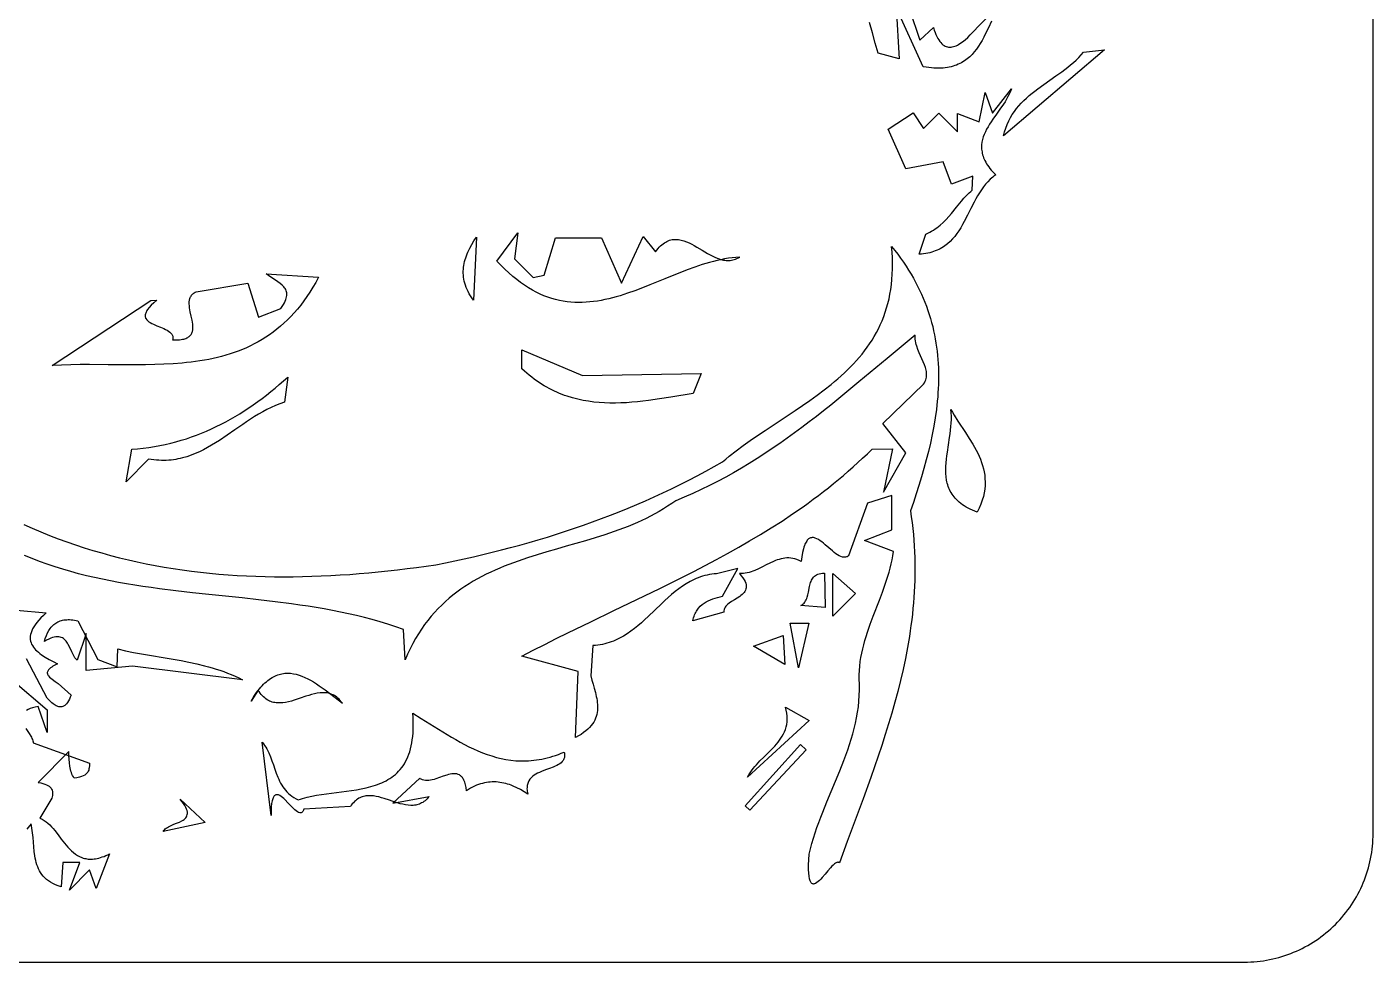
# Model space of a CAD drawing. Header units: metres. Extents: x 0 to 50, y 0 to 50.
# Drawn here: x 18.62 to 50, y 0 to 21.81 of the extents above; entities that cross this region are included whole.
import ezdxf

# ---------------------------------------------------------------- set-up
doc = ezdxf.new("R2010")
doc.units = ezdxf.units.M

msp = doc.modelspace()

# ---------------------------------------------------------------- linework, layer by layer
for points in [[(3, 0), (47, 0), (47, 0), (47.074492, 0.000924), (47.148761, 0.003687), (47.222779, 0.008277), (47.296513, 0.01468), (47.369934, 0.022884), (47.443009, 0.032877), (47.51571, 0.044646), (47.588004, 0.058177), (47.659861, 0.073458), (47.731251, 0.090477), (47.802143, 0.10922), (47.872505, 0.129676), (47.942308, 0.15183), (48.01152, 0.175671), (48.080111, 0.201186), (48.14805, 0.228361), (48.215307, 0.257185), (48.281849, 0.287645), (48.347648, 0.319727), (48.412671, 0.35342), (48.476889, 0.388709), (48.540271, 0.425584), (48.602785, 0.46403), (48.664402, 0.504035), (48.725089, 0.545587), (48.784818, 0.588672), (48.843556, 0.633279), (48.901274, 0.679394), (48.957939, 0.727004), (49.013523, 0.776097), (49.067994, 0.826659), (49.12132, 0.87868), (49.12132, 0.87868), (49.173341, 0.932006), (49.223903, 0.986477), (49.272996, 1.042061), (49.320606, 1.098726), (49.366721, 1.156444), (49.411328, 1.215182), (49.454413, 1.274911), (49.495965, 1.335598), (49.53597, 1.397215), (49.574416, 1.459729), (49.611291, 1.523111), (49.64658, 1.587329), (49.680273, 1.652352), (49.712355, 1.718151), (49.742815, 1.784693), (49.771639, 1.85195), (49.798814, 1.919889), (49.824329, 1.98848), (49.84817, 2.057692), (49.870324, 2.127495), (49.89078, 2.197857), (49.909523, 2.268749), (49.926542, 2.340139), (49.941823, 2.411996), (49.955354, 2.48429), (49.967123, 2.556991), (49.977116, 2.630066), (49.98532, 2.703487), (49.991723, 2.777221), (49.996313, 2.851239), (49.999076, 2.925508), (50, 3), (50, 47)], [(38.948331, 22.942695), (39.434206, 21.499063), (39.751041, 21.798892), (39.751041, 21.798892), (39.769568, 21.738604), (39.788969, 21.683096), (39.80921, 21.632244), (39.830257, 21.585925), (39.852076, 21.544015), (39.874632, 21.506391), (39.897892, 21.472928), (39.921821, 21.443503), (39.946385, 21.417992), (39.971551, 21.396271), (39.997284, 21.378217), (40.02355, 21.363706), (40.050314, 21.352614), (40.077544, 21.344818), (40.105204, 21.340193), (40.133261, 21.338617), (40.16168, 21.339965), (40.190428, 21.344113), (40.21947, 21.350938), (40.248772, 21.360317), (40.2783, 21.372124), (40.30802, 21.386238), (40.337897, 21.402533), (40.367899, 21.420887), (40.428137, 21.463274), (40.48846, 21.512409), (40.548596, 21.567302), (40.608272, 21.626964), (41.437463, 22.487217)], [(41.105165, 21.941109), (41.033347, 21.791025), (40.960196, 21.641764), (40.922209, 21.568419), (40.882793, 21.49645), (40.841586, 21.42625), (40.798221, 21.358207), (40.752333, 21.292713), (40.70356, 21.230158), (40.651534, 21.170932), (40.595892, 21.115425), (40.566601, 21.089189), (40.536269, 21.064029), (40.504851, 21.039994), (40.472301, 21.017133), (40.438573, 20.995495), (40.403621, 20.975128), (40.367401, 20.956082), (40.329866, 20.938405), (40.290972, 20.922145), (40.250671, 20.907353), (40.20892, 20.894076), (40.165671, 20.882363), (40.12088, 20.872264), (40.074501, 20.863826), (40.026489, 20.8571), (39.976797, 20.852132), (39.92538, 20.848974), (39.872193, 20.847672), (39.81719, 20.848276), (39.760325, 20.850835), (39.701554, 20.855398), (39.640829, 20.862013), (39.578106, 20.870729), (39.513339, 20.881595), (38.882506, 22.260073), (38.950479, 21.064257), (38.461738, 21.195751), (38.461738, 21.195751), (38.395522, 21.435657), (38.327361, 21.674098), (38.257104, 21.910991)], [(43.735588, 21.277306), (41.38612, 19.271462), (41.38612, 19.271462), (41.408842, 19.364465), (41.436336, 19.45315), (41.468354, 19.537741), (41.504647, 19.618463), (41.544969, 19.695541), (41.589071, 19.769201), (41.636706, 19.839667), (41.687625, 19.907165), (41.74158, 19.97192), (41.798325, 20.034156), (41.85761, 20.0941), (41.919187, 20.151975), (41.98281, 20.208007), (42.04823, 20.262422), (42.115199, 20.315444), (42.183469, 20.367298), (42.322921, 20.468403), (42.464603, 20.567539), (42.606531, 20.666505), (42.746724, 20.767103), (42.815549, 20.818577), (42.883196, 20.871134), (42.949418, 20.924999), (43.013965, 20.980397), (43.076592, 21.037554), (43.137049, 21.096695), (43.195088, 21.158044), (43.250462, 21.221826), (43.735588, 21.277306)], [(41.567902, 20.369231), (41.567902, 20.369231), (41.545204, 20.306971), (41.518523, 20.245549), (41.488333, 20.184877), (41.455103, 20.124868), (41.419304, 20.065434), (41.381408, 20.006488), (41.301209, 19.88971), (41.218272, 19.773833), (41.136366, 19.658158), (41.096977, 19.600178), (41.059259, 19.541986), (41.023682, 19.483495), (40.990719, 19.424617), (40.960839, 19.365265), (40.934514, 19.305351), (40.912216, 19.244788), (40.894413, 19.183488), (40.881579, 19.121364), (40.874184, 19.058329), (40.872673, 19.026442), (40.872699, 18.994295), (40.87432, 18.961876), (40.877594, 18.929175), (40.882582, 18.89618), (40.889342, 18.86288), (40.897933, 18.829266), (40.908413, 18.795325), (40.920841, 18.761046), (40.935277, 18.72642), (40.95178, 18.691435), (40.970407, 18.65608), (40.991218, 18.620343), (41.014273, 18.584215), (41.039629, 18.547684), (41.067345, 18.51074), (41.097482, 18.473371), (41.130096, 18.435566), (41.165248, 18.397314), (41.202996, 18.358606), (41.202996, 18.358606), (41.169713, 18.335059), (41.137569, 18.310372), (41.076508, 18.257762), (41.019439, 18.201151), (40.965987, 18.140915), (40.915778, 18.07743), (40.868437, 18.011073), (40.82359, 17.942218), (40.780861, 17.871241), (40.739876, 17.79852), (40.700261, 17.724428), (40.623641, 17.57364), (40.548005, 17.421884), (40.470354, 17.272166), (40.429836, 17.199011), (40.387691, 17.127494), (40.343545, 17.05799), (40.297021, 16.990874), (40.247746, 16.926524), (40.195346, 16.865314), (40.139445, 16.807621), (40.079669, 16.75382), (40.04821, 16.728497), (40.015643, 16.704287), (39.981919, 16.681239), (39.946993, 16.659399), (39.910816, 16.638814), (39.873343, 16.619531), (39.834527, 16.601597), (39.79432, 16.585058), (39.752677, 16.569963), (39.709549, 16.556357), (39.664891, 16.544289), (39.618655, 16.533804), (39.570795, 16.524951), (39.521264, 16.517775), (39.470015, 16.512323), (39.417001, 16.508644), (39.569662, 16.977073), (39.569662, 16.977073), (39.617732, 16.998508), (39.663965, 17.021537), (39.708452, 17.046067), (39.751287, 17.072009), (39.792561, 17.099271), (39.832367, 17.127761), (39.870797, 17.157389), (39.907943, 17.188063), (39.978754, 17.252185), (40.045538, 17.319399), (40.109033, 17.388974), (40.169977, 17.460181), (40.287169, 17.604574), (40.40302, 17.746742), (40.462288, 17.815167), (40.523437, 17.880848), (40.587204, 17.943054), (40.620299, 17.972626), (40.654327, 18.001056), (40.670234, 18.332532), (40.171978, 18.142796), (39.974758, 18.664783), (39.108289, 18.498211), (38.692459, 19.427272), (39.27701, 19.806996), (39.517316, 19.44512), (39.872807, 19.802007), (40.308102, 19.365002), (40.308102, 19.78945), (40.817065, 19.595637), (40.956135, 20.281028), (41.128989, 19.798993), (41.567902, 20.369231)], [(35.23335, 16.440895), (35.23335, 16.440895), (35.145561, 16.434623), (35.057866, 16.425476), (34.970257, 16.413602), (34.882731, 16.399146), (34.795282, 16.382255), (34.707904, 16.363075), (34.620592, 16.341754), (34.53334, 16.318438), (34.446143, 16.293272), (34.358995, 16.266405), (34.184826, 16.208151), (34.01079, 16.144846), (33.836842, 16.077665), (33.662938, 16.007779), (33.489036, 15.93636), (33.141061, 15.793617), (32.9669, 15.724637), (32.792566, 15.658816), (32.618015, 15.597324), (32.530644, 15.568569), (32.443202, 15.541335), (32.355685, 15.515771), (32.268086, 15.492022), (32.180399, 15.470235), (32.092621, 15.450557), (32.004744, 15.433133), (31.916764, 15.418112), (31.828675, 15.405638), (31.740472, 15.39586), (31.652148, 15.388922), (31.5637, 15.384973), (31.475121, 15.384158), (31.386406, 15.386624), (31.297549, 15.392518), (31.208545, 15.401986), (31.119388, 15.415175), (31.030073, 15.432231), (30.940595, 15.453301), (30.850948, 15.478531), (30.761127, 15.508068), (30.671126, 15.542059), (30.580939, 15.58065), (30.490562, 15.623988), (30.399988, 15.672219), (30.309213, 15.72549), (30.218231, 15.783947), (30.127036, 15.847737), (30.035623, 15.917006), (29.943986, 15.991902), (29.852121, 16.07257), (29.760021, 16.159157), (29.667681, 16.251811), (29.575096, 16.350676), (30.058961, 17.006095), (29.983663, 16.401345), (30.417975, 15.965327), (30.677522, 16.018405), (30.942074, 16.88864), (32.008093, 16.88864), (32.479077, 15.836351), (32.984144, 16.921535), (33.270832, 16.564477), (33.270832, 16.564477), (33.300332, 16.603916), (33.329884, 16.640089), (33.359487, 16.67309), (33.389142, 16.703014), (33.418846, 16.729955), (33.4486, 16.754008), (33.478403, 16.775267), (33.508254, 16.793826), (33.538151, 16.809781), (33.568096, 16.823226), (33.598086, 16.834254), (33.62812, 16.842962), (33.658199, 16.849442), (33.688322, 16.85379), (33.718487, 16.856101), (33.748694, 16.856468), (33.778942, 16.854986), (33.809231, 16.85175), (33.83956, 16.846854), (33.869927, 16.840392), (33.930776, 16.823152), (33.991772, 16.800784), (34.052908, 16.774045), (34.11418, 16.74369), (34.175581, 16.710476), (34.237104, 16.675158), (34.360497, 16.601237), (34.48431, 16.527973), (34.54636, 16.493478), (34.608497, 16.461416), (34.670715, 16.432542), (34.733008, 16.407612), (34.795371, 16.387383), (34.857797, 16.372611), (34.889032, 16.367507), (34.92028, 16.364051), (34.951542, 16.362336), (34.982815, 16.362459), (35.0141, 16.364512), (35.045396, 16.368591), (35.076701, 16.37479), (35.108016, 16.383204), (35.139339, 16.393927), (35.170669, 16.407053), (35.202007, 16.422678), (35.23335, 16.440895)], [(18.54118, 10.205678), (18.740346, 10.117501), (18.940296, 10.033018), (19.141019, 9.952185), (19.342507, 9.874957), (19.544752, 9.801292), (19.747743, 9.731144), (19.951473, 9.66447), (20.155932, 9.601225), (20.361111, 9.541364), (20.567003, 9.484845), (20.773596, 9.431623), (20.980884, 9.381653), (21.188857, 9.334891), (21.397505, 9.291293), (21.606821, 9.250816), (21.816795, 9.213414), (22.027418, 9.179044), (22.238682, 9.147662), (22.450577, 9.119223), (22.663095, 9.093683), (22.876226, 9.070998), (23.089963, 9.051123), (23.304295, 9.034016), (23.519214, 9.01963), (23.734712, 9.007923), (23.950779, 8.998851), (24.167406, 8.992368), (24.384585, 8.98843), (24.602306, 8.986995), (24.820561, 8.988016), (25.039341, 8.991451), (25.258637, 8.997255), (25.47844, 9.005384), (25.69874, 9.015794), (25.91953, 9.02844), (26.140801, 9.043278), (26.362543, 9.060264), (26.584747, 9.079355), (26.807405, 9.100505), (27.030508, 9.123671), (27.254047, 9.148809), (27.478012, 9.175873), (27.702396, 9.204821), (27.927189, 9.235608), (28.152382, 9.26819), (28.152382, 9.26819), (28.372077, 9.312142), (28.591217, 9.357765), (28.809789, 9.405094), (29.027777, 9.454161), (29.245168, 9.504999), (29.461947, 9.55764), (29.678098, 9.612118), (29.893609, 9.668466), (30.108464, 9.726717), (30.322649, 9.786903), (30.536149, 9.849058), (30.74895, 9.913214), (30.961038, 9.979405), (31.172397, 10.047664), (31.383014, 10.118023), (31.592874, 10.190515), (31.801963, 10.265174), (32.010266, 10.342032), (32.217768, 10.421123), (32.424455, 10.502479), (32.630313, 10.586133), (32.835327, 10.672118), (33.039483, 10.760468), (33.242766, 10.851215), (33.445162, 10.944391), (33.646656, 11.040031), (33.847233, 11.138167), (34.04688, 11.238832), (34.245582, 11.342059), (34.443324, 11.447881), (34.640092, 11.556331), (34.835871, 11.667441), (34.835871, 11.667441), (34.912274, 11.73273), (34.990065, 11.797027), (35.149447, 11.922919), (35.3133, 12.045664), (35.480903, 12.165809), (35.651535, 12.283898), (35.824477, 12.400479), (36.174413, 12.631299), (36.524949, 12.862636), (36.698643, 12.979865), (36.870327, 13.098861), (37.039282, 13.220172), (37.204788, 13.344342), (37.366125, 13.471918), (37.445004, 13.537155), (37.522572, 13.603447), (37.598737, 13.670864), (37.67341, 13.739474), (37.746501, 13.809345), (37.817919, 13.880545), (37.887576, 13.953143), (37.95538, 14.027207), (38.021242, 14.102805), (38.085072, 14.180006), (38.146779, 14.258877), (38.206275, 14.339487), (38.263468, 14.421904), (38.318269, 14.506197), (38.370588, 14.592434), (38.420335, 14.680682), (38.467419, 14.771011), (38.511752, 14.863488), (38.553242, 14.958182), (38.591801, 15.055161), (38.627337, 15.154493), (38.659762, 15.256247), (38.688984, 15.360491), (38.714914, 15.467293), (38.737462, 15.576721), (38.756538, 15.688844), (38.772053, 15.803729), (38.783915, 15.921446), (38.792035, 16.042062), (38.796323, 16.165646), (38.796689, 16.292266), (38.793044, 16.42199), (38.785296, 16.554886), (38.773356, 16.691023)], [(38.773356, 16.691023), (38.773356, 16.691023), (38.846993, 16.599287), (38.917691, 16.507346), (38.98549, 16.415204), (39.05043, 16.322863), (39.112551, 16.230326), (39.171892, 16.137596), (39.228493, 16.044675), (39.282393, 15.951567), (39.333633, 15.858274), (39.382251, 15.764798), (39.428288, 15.671143), (39.471783, 15.577312), (39.512775, 15.483306), (39.551306, 15.389129), (39.587413, 15.294784), (39.621137, 15.200274), (39.652518, 15.105601), (39.681595, 15.010767), (39.708408, 14.915776), (39.732996, 14.820631), (39.755399, 14.725334), (39.775657, 14.629888), (39.793809, 14.534295), (39.809896, 14.43856), (39.823956, 14.342683), (39.83603, 14.246669), (39.846157, 14.150519), (39.854376, 14.054237), (39.860728, 13.957825), (39.865252, 13.861286), (39.867988, 13.764624), (39.868976, 13.66784), (39.868254, 13.570937), (39.865863, 13.473918), (39.861842, 13.376787), (39.856232, 13.279545), (39.849071, 13.182195), (39.840399, 13.084741), (39.818683, 12.889529), (39.791401, 12.693932), (39.758869, 12.49797), (39.721405, 12.301667), (39.679326, 12.105044), (39.63295, 11.908124), (39.582594, 11.710928), (39.528575, 11.513479), (39.471211, 11.3158), (39.410819, 11.117911), (39.347715, 10.919835), (39.282218, 10.721594), (39.214645, 10.523211), (39.214645, 10.523211), (39.234837, 10.385732), (39.252722, 10.248721), (39.26834, 10.11217), (39.281732, 9.976069), (39.292939, 9.84041), (39.302002, 9.705186), (39.308962, 9.570387), (39.31386, 9.436004), (39.316736, 9.302031), (39.317632, 9.168457), (39.316588, 9.035274), (39.313646, 8.902475), (39.308846, 8.77005), (39.302228, 8.637992), (39.293835, 8.506291), (39.283707, 8.374939), (39.271884, 8.243928), (39.258408, 8.113248), (39.243319, 7.982893), (39.226659, 7.852853), (39.208468, 7.723119), (39.188787, 7.593684), (39.14512, 7.335674), (39.095984, 7.078756), (39.041706, 6.822861), (38.982614, 6.567922), (38.919034, 6.31387), (38.851294, 6.060639), (38.779721, 5.808159), (38.704642, 5.556365), (38.626384, 5.305186), (38.545274, 5.054557), (38.461639, 4.804408), (38.375807, 4.554672), (38.288104, 4.305282), (38.108394, 3.807266), (37.925128, 3.309817), (37.740921, 2.812393), (37.558391, 2.314451), (37.558391, 2.314451), (37.549222, 2.320939), (37.539436, 2.325111), (37.529061, 2.327074), (37.518123, 2.326935), (37.50665, 2.3248), (37.494668, 2.320777), (37.469287, 2.307494), (37.442196, 2.287942), (37.41361, 2.262975), (37.383747, 2.233451), (37.35282, 2.200225), (37.288643, 2.12609), (37.222806, 2.047416), (37.157036, 1.971051), (37.124715, 1.935874), (37.093059, 1.903842), (37.062283, 1.87581), (37.032604, 1.852634), (37.004236, 1.83517), (36.977396, 1.824275), (36.964616, 1.821557), (36.952299, 1.820803), (36.940472, 1.822118), (36.929162, 1.825611), (36.918396, 1.831387), (36.908201, 1.839554), (36.898603, 1.850219), (36.88963, 1.863488), (36.881309, 1.87947), (36.873667, 1.89827), (36.866731, 1.919996), (36.860527, 1.944755), (36.850425, 2.003798), (36.843579, 2.076256), (36.840202, 2.162985), (36.840512, 2.26484), (36.844725, 2.382677), (36.853055, 2.517352), (36.853055, 2.517352), (36.882949, 2.642662), (36.916188, 2.767118), (36.952482, 2.890797), (36.99154, 3.013776), (37.033069, 3.136134), (37.076778, 3.257947), (37.122376, 3.379293), (37.16957, 3.50025), (37.267585, 3.741302), (37.368488, 3.981724), (37.46995, 4.222135), (37.569636, 4.463153), (37.665214, 4.705398), (37.710734, 4.827174), (37.754353, 4.949489), (37.795779, 5.07242), (37.83472, 5.196045), (37.870885, 5.32044), (37.903983, 5.445685), (37.933721, 5.571855), (37.959809, 5.699028), (37.981954, 5.827282), (37.999866, 5.956693), (38.013252, 6.08734), (38.021821, 6.2193), (38.025282, 6.35265), (38.023343, 6.487467), (38.023343, 6.487467), (38.019419, 6.593791), (38.019886, 6.698806), (38.02449, 6.802581), (38.032979, 6.905181), (38.045097, 7.006675), (38.06059, 7.10713), (38.079206, 7.206613), (38.100689, 7.305193), (38.124787, 7.402935), (38.151245, 7.499908), (38.179809, 7.596179), (38.210225, 7.691815), (38.24224, 7.786884), (38.2756, 7.881452), (38.345337, 8.06936), (38.489773, 8.442139), (38.560409, 8.628089), (38.627283, 8.814466), (38.658675, 8.907982), (38.688363, 9.001806), (38.716096, 9.096007), (38.741618, 9.190651), (38.764677, 9.285806), (38.785017, 9.381539), (38.802385, 9.477917), (38.816528, 9.575008), (38.141584, 9.833172), (38.779388, 10.079444), (38.779388, 10.87861), (38.216312, 10.701136), (37.768717, 9.475474), (37.768717, 9.475474), (37.752777, 9.463849), (37.736446, 9.45466), (37.719739, 9.447801), (37.702675, 9.443172), (37.68527, 9.440667), (37.66754, 9.440185), (37.649504, 9.441622), (37.631178, 9.444874), (37.593723, 9.456412), (37.555312, 9.473974), (37.51608, 9.496734), (37.476164, 9.523866), (37.435699, 9.554545), (37.39482, 9.587946), (37.312367, 9.659606), (37.229892, 9.732242), (37.188985, 9.766861), (37.14848, 9.799246), (37.108513, 9.828573), (37.06922, 9.854015), (37.030735, 9.874746), (36.993196, 9.889941), (36.974824, 9.895205), (36.956738, 9.898775), (36.938957, 9.900547), (36.921497, 9.90042), (36.904375, 9.898289), (36.887608, 9.894052), (36.871213, 9.887605), (36.855208, 9.878845), (36.839608, 9.867669), (36.824432, 9.853973), (36.809695, 9.837654), (36.795416, 9.81861), (36.78161, 9.796737), (36.768296, 9.771931), (36.755489, 9.74409), (36.743207, 9.71311), (36.731467, 9.678888), (36.720286, 9.641321), (36.699669, 9.555739), (36.681491, 9.455538), (36.665888, 9.339891), (36.665888, 9.339891), (36.616814, 9.365947), (36.56836, 9.386908), (36.520491, 9.40306), (36.473169, 9.414688), (36.426361, 9.422076), (36.380029, 9.425509), (36.334139, 9.425273), (36.288655, 9.421651), (36.243541, 9.414931), (36.198761, 9.405395), (36.15428, 9.393329), (36.110062, 9.379018), (36.066071, 9.362747), (36.022272, 9.344801), (35.935107, 9.305023), (35.84828, 9.261964), (35.761507, 9.217902), (35.674502, 9.175118), (35.58698, 9.13589), (35.542936, 9.118322), (35.498656, 9.102498), (35.454103, 9.088703), (35.409243, 9.077222), (35.36404, 9.068339), (35.318457, 9.06234), (35.27246, 9.05951), (35.226013, 9.060133), (35.226013, 9.060133), (35.27042, 9.009325), (35.307, 8.96166), (35.336176, 8.91697), (35.358369, 8.875087), (35.374002, 8.835844), (35.383498, 8.799073), (35.387279, 8.764605), (35.385767, 8.732273), (35.379386, 8.701909), (35.368557, 8.673345), (35.353703, 8.646413), (35.335247, 8.620945), (35.31361, 8.596774), (35.289216, 8.573731), (35.262487, 8.551648), (35.233846, 8.530358), (35.172514, 8.489485), (35.108602, 8.449766), (35.045488, 8.409861), (34.986554, 8.368424), (34.959709, 8.346712), (34.935177, 8.324113), (34.91338, 8.30046), (34.894739, 8.275585), (34.879678, 8.24932), (34.868619, 8.221497), (34.861984, 8.191948), (34.860197, 8.160505), (34.14132, 7.960426), (34.14132, 7.960426), (34.149794, 7.997061), (34.159483, 8.03203), (34.17035, 8.06538), (34.18236, 8.097154), (34.195476, 8.1274), (34.209662, 8.156163), (34.224882, 8.183487), (34.2411, 8.209419), (34.25828, 8.234004), (34.276385, 8.257286), (34.315226, 8.300129), (34.357334, 8.338309), (34.402419, 8.372192), (34.450193, 8.40214), (34.500365, 8.428518), (34.552646, 8.451688), (34.606746, 8.472015), (34.662377, 8.489862), (34.719247, 8.505592), (34.777068, 8.51957), (34.835551, 8.532158), (35.191684, 9.177916), (34.695908, 9.058931), (34.695908, 9.058931), (34.63868, 9.053684), (34.58261, 9.046397), (34.52766, 9.037138), (34.473794, 9.025973), (34.420973, 9.012968), (34.369161, 8.99819), (34.31832, 8.981705), (34.268413, 8.96358), (34.219403, 8.943881), (34.171251, 8.922676), (34.123922, 8.900029), (34.077378, 8.876008), (33.986493, 8.82411), (33.8983, 8.767514), (33.8125, 8.706751), (33.728793, 8.642354), (33.646883, 8.574854), (33.56647, 8.504784), (33.487256, 8.432675), (33.408943, 8.35906), (33.253825, 8.20944), (33.098729, 8.060179), (33.020443, 7.987014), (32.941268, 7.915534), (32.860904, 7.846273), (32.779053, 7.779762), (32.695417, 7.716533), (32.609698, 7.657118), (32.521597, 7.602049), (32.430816, 7.551859), (32.384327, 7.52876), (32.337057, 7.507079), (32.288966, 7.486884), (32.24002, 7.468242), (32.190179, 7.451218), (32.139407, 7.435879), (32.087667, 7.422291), (32.034921, 7.410522), (31.981132, 7.400637), (31.926263, 7.392704), (31.870275, 7.386788), (31.813133, 7.382957), (31.762079, 6.673794), (31.762079, 6.673794), (31.787578, 6.577776), (31.814986, 6.481561), (31.84253, 6.385365), (31.868437, 6.289408), (31.890935, 6.193905), (31.900351, 6.146393), (31.90825, 6.099076), (31.914409, 6.051982), (31.918608, 6.005137), (31.920625, 5.95857), (31.920238, 5.912307), (31.917226, 5.866375), (31.911366, 5.820803), (31.902438, 5.775616), (31.890219, 5.730842), (31.874488, 5.686508), (31.855024, 5.642642), (31.831604, 5.59927), (31.804007, 5.556421), (31.772012, 5.514121), (31.735397, 5.472397), (31.693939, 5.431276), (31.647419, 5.390786), (31.595613, 5.350954), (31.538301, 5.311808), (31.47526, 5.273373), (31.406269, 5.235678), (31.468452, 6.780636), (30.15614, 7.135165), (30.15614, 7.135165), (30.421498, 7.273783), (30.687886, 7.410077), (30.955133, 7.54436), (31.22307, 7.676942), (31.760339, 7.938249), (32.298338, 8.196489), (32.835714, 8.454152), (33.371113, 8.71373), (33.637648, 8.845015), (33.903181, 8.977713), (34.167543, 9.112135), (34.430565, 9.248592), (34.692077, 9.387395), (34.951909, 9.528857), (35.209894, 9.673287), (35.465862, 9.820999), (35.719642, 9.972302), (35.971067, 10.127508), (36.219967, 10.286929), (36.466173, 10.450876), (36.709515, 10.619661), (36.83006, 10.705964), (36.949825, 10.793594), (37.068789, 10.882588), (37.186932, 10.972986), (37.304233, 11.064827), (37.420669, 11.15815), (37.53622, 11.252994), (37.650865, 11.349397), (37.764582, 11.447399), (37.877351, 11.547037), (37.98915, 11.648353), (38.099958, 11.751383), (38.209755, 11.856168), (38.318518, 11.962746), (38.793071, 11.971193), (38.587154, 10.956355), (39.109525, 11.87934), (38.567637, 12.558125), (39.517579, 13.480578), (39.517579, 13.480578), (39.538656, 13.513524), (39.555875, 13.5462), (39.569448, 13.578649), (39.579585, 13.610915), (39.586496, 13.643043), (39.590392, 13.675077), (39.591484, 13.70706), (39.589982, 13.739037), (39.586096, 13.771051), (39.580038, 13.803148), (39.572017, 13.83537), (39.562244, 13.867762), (39.538285, 13.933231), (39.509845, 13.999909), (39.446259, 14.1383), (39.414482, 14.210717), (39.384961, 14.285752), (39.35938, 14.363758), (39.348594, 14.403985), (39.339424, 14.445086), (39.332081, 14.487107), (39.326777, 14.53009), (39.32372, 14.57408), (39.323123, 14.619122), (39.323123, 14.619122), (38.995234, 14.348477), (38.668398, 14.075884), (38.014585, 13.529893), (37.685957, 13.259017), (37.355082, 12.991235), (37.188543, 12.858898), (37.021133, 12.727808), (36.852748, 12.598121), (36.683285, 12.469997), (36.512642, 12.343591), (36.340714, 12.219062), (36.167399, 12.096568), (35.992593, 11.976265), (35.816194, 11.858312), (35.638098, 11.742866), (35.458202, 11.630085), (35.276403, 11.520127), (35.092598, 11.413148), (34.906683, 11.309307), (34.718556, 11.208761), (34.528113, 11.111668), (34.335251, 11.018186), (34.139867, 10.928471), (33.941857, 10.842682), (33.741119, 10.760976), (33.741119, 10.760976), (33.647805, 10.693881), (33.55283, 10.6297), (33.456267, 10.568305), (33.358188, 10.509569), (33.258665, 10.453366), (33.157771, 10.399568), (33.055578, 10.348049), (32.952159, 10.298681), (32.847585, 10.251338), (32.741929, 10.205891), (32.635264, 10.162216), (32.527661, 10.120183), (32.419194, 10.079667), (32.309933, 10.04054), (32.089325, 9.965947), (31.866413, 9.895386), (31.641778, 9.827842), (31.189652, 9.697741), (30.963318, 9.633151), (30.737574, 9.567513), (30.513, 9.499812), (30.290175, 9.429031), (30.069676, 9.354154), (29.96048, 9.314861), (29.852083, 9.274164), (29.744556, 9.231935), (29.637973, 9.188046), (29.532406, 9.142372), (29.427927, 9.094784), (29.324609, 9.045156), (29.222523, 8.993361), (29.121742, 8.939272), (29.022338, 8.882762), (28.924384, 8.823703), (28.827952, 8.761969), (28.733115, 8.697433), (28.639944, 8.629968), (28.548513, 8.559446), (28.458892, 8.485741), (28.371156, 8.408726), (28.285375, 8.328273), (28.201623, 8.244256), (28.119972, 8.156548), (28.040493, 8.065021), (27.96326, 7.969549), (27.888345, 7.870005), (27.815819, 7.766261), (27.745756, 7.65819), (27.678228, 7.545666), (27.613307, 7.428562), (27.551065, 7.30675), (27.491575, 7.180104), (27.434909, 7.048496), (27.3949, 7.757788), (27.3949, 7.757788), (27.215121, 7.820695), (27.034116, 7.879771), (26.851941, 7.935194), (26.668655, 7.987145), (26.484317, 8.035803), (26.298984, 8.081347), (26.112713, 8.123956), (25.925564, 8.163811), (25.737594, 8.201089), (25.548861, 8.235972), (25.359423, 8.268637), (25.169338, 8.299265), (24.978664, 8.328035), (24.787459, 8.355127), (24.403687, 8.40499), (24.018487, 8.450292), (23.632323, 8.492466), (22.858954, 8.573175), (22.472679, 8.614579), (22.087293, 8.658596), (21.703263, 8.706663), (21.5119, 8.732662), (21.32105, 8.760212), (21.130771, 8.789492), (20.94112, 8.820681), (20.752155, 8.853958), (20.563935, 8.889504), (20.376518, 8.927496), (20.189961, 8.968115), (20.004322, 9.01154), (19.81966, 9.057951), (19.636032, 9.107526), (19.453496, 9.160446), (19.27211, 9.216889), (19.091933, 9.277036), (18.913023, 9.341064), (18.735436, 9.409155), (18.559232, 9.481486)], [(29.093974, 16.903377), (29.02624, 15.438119), (29.02624, 15.438119), (28.990484, 15.488698), (28.957924, 15.538883), (28.928486, 15.588684), (28.902095, 15.638108), (28.878673, 15.687165), (28.858148, 15.735862), (28.840442, 15.784208), (28.825481, 15.832212), (28.81319, 15.879881), (28.803492, 15.927224), (28.796314, 15.97425), (28.791578, 16.020967), (28.789211, 16.067384), (28.789137, 16.113508), (28.79128, 16.159349), (28.795565, 16.204914), (28.801917, 16.250212), (28.81026, 16.295252), (28.820519, 16.340042), (28.832619, 16.38459), (28.846484, 16.428905), (28.86204, 16.472995), (28.87921, 16.516868), (28.89792, 16.560534), (28.939656, 16.647274), (28.986645, 16.733283), (29.038286, 16.818629), (29.093974, 16.903377)], [(25.414908, 15.971829), (25.414908, 15.971829), (25.349592, 15.8524), (25.282587, 15.737682), (25.213925, 15.627581), (25.14364, 15.522001), (25.071766, 15.420851), (24.998334, 15.324035), (24.923379, 15.23146), (24.846932, 15.143032), (24.769028, 15.058657), (24.6897, 14.978242), (24.60898, 14.901692), (24.526902, 14.828914), (24.443498, 14.759814), (24.358802, 14.694298), (24.272847, 14.632272), (24.185665, 14.573643), (24.097291, 14.518316), (24.007757, 14.466198), (23.917096, 14.417195), (23.825341, 14.371213), (23.732525, 14.328159), (23.638682, 14.287938), (23.543845, 14.250456), (23.448046, 14.21562), (23.351318, 14.183336), (23.253696, 14.153511), (23.155211, 14.126049), (23.055897, 14.100858), (22.955787, 14.077844), (22.854914, 14.056912), (22.753312, 14.03797), (22.651012, 14.020922), (22.548049, 14.005676), (22.444456, 13.992137), (22.340265, 13.980212), (22.235509, 13.969807), (22.024437, 13.95318), (21.811504, 13.941506), (21.596976, 13.934035), (21.381116, 13.930016), (21.164189, 13.928698), (20.94646, 13.929331), (20.509656, 13.933446), (20.072819, 13.936355), (19.855051, 13.935481), (19.638068, 13.932053), (19.422136, 13.925322), (19.207519, 13.914535), (21.508324, 15.431956), (21.6444, 15.439069), (21.6444, 15.439069), (21.573903, 15.377756), (21.515144, 15.321153), (21.467476, 15.268997), (21.430255, 15.221027), (21.415361, 15.198529), (21.402837, 15.17698), (21.392603, 15.156346), (21.384577, 15.136594), (21.37868, 15.117692), (21.37483, 15.099606), (21.372947, 15.082305), (21.372951, 15.065755), (21.37476, 15.049924), (21.378295, 15.034778), (21.383474, 15.020286), (21.390218, 15.006413), (21.408075, 14.980398), (21.431221, 14.95647), (21.459011, 14.934368), (21.490802, 14.913828), (21.525947, 14.89459), (21.563802, 14.876389), (21.645063, 14.842056), (21.729428, 14.808729), (21.811738, 14.774312), (21.850511, 14.756039), (21.886836, 14.736706), (21.920068, 14.716052), (21.949563, 14.693814), (21.974675, 14.66973), (21.99476, 14.643538), (22.002716, 14.629569), (22.009174, 14.614975), (22.014052, 14.599723), (22.017271, 14.58378), (22.018749, 14.567113), (22.018407, 14.549689), (22.016163, 14.531476), (22.011937, 14.512441), (22.011937, 14.512441), (22.098808, 14.511312), (22.175011, 14.515556), (22.209304, 14.519599), (22.241162, 14.52487), (22.270662, 14.531334), (22.29788, 14.538951), (22.322893, 14.547683), (22.34578, 14.557493), (22.366616, 14.568343), (22.385479, 14.580194), (22.402446, 14.593009), (22.417594, 14.606749), (22.431, 14.621377), (22.442742, 14.636855), (22.452896, 14.653145), (22.461539, 14.670208), (22.46875, 14.688007), (22.474604, 14.706504), (22.482552, 14.745439), (22.486, 14.786709), (22.485565, 14.830011), (22.481864, 14.87504), (22.475513, 14.921493), (22.467131, 14.969066), (22.446735, 15.066357), (22.425612, 15.164482), (22.41632, 15.213097), (22.408696, 15.26101), (22.403357, 15.307915), (22.400921, 15.35351), (22.402004, 15.39749), (22.407223, 15.439551), (22.417194, 15.479391), (22.424155, 15.498382), (22.432535, 15.516704), (22.442412, 15.534318), (22.453863, 15.551187), (22.466964, 15.567272), (22.481793, 15.582536), (22.498427, 15.596941), (22.516944, 15.610448), (22.537419, 15.62302), (22.559931, 15.634619), (23.769066, 15.830981), (24.015795, 15.042016), (24.536335, 15.247196), (24.536335, 15.247196), (24.56826, 15.292267), (24.595674, 15.335048), (24.618753, 15.375641), (24.637673, 15.414146), (24.652608, 15.450665), (24.663735, 15.485297), (24.671229, 15.518144), (24.675266, 15.549308), (24.67602, 15.578888), (24.673667, 15.606985), (24.668383, 15.633702), (24.660344, 15.659137), (24.649723, 15.683393), (24.636698, 15.70657), (24.621444, 15.72877), (24.604135, 15.750092), (24.584948, 15.770638), (24.564058, 15.790509), (24.517869, 15.828629), (24.466974, 15.865259), (24.412776, 15.901205), (24.300083, 15.974278), (24.244396, 16.013019), (24.19102, 16.054305), (25.414908, 15.971829)], [(34.335882, 13.728506), (34.14916, 13.261566), (34.14916, 13.261566), (33.627388, 13.174518), (33.367014, 13.133427), (33.107375, 13.096947), (32.977924, 13.081138), (32.848769, 13.067322), (32.719945, 13.055782), (32.591491, 13.046795), (32.463442, 13.040644), (32.335837, 13.037609), (32.208712, 13.037969), (32.082105, 13.042006), (31.956051, 13.049999), (31.830589, 13.062229), (31.705755, 13.078976), (31.581587, 13.100521), (31.458121, 13.127144), (31.335394, 13.159125), (31.213444, 13.196745), (31.152771, 13.217757), (31.092307, 13.240283), (31.032055, 13.26436), (30.972021, 13.290022), (30.912208, 13.317303), (30.852622, 13.34624), (30.793267, 13.376866), (30.734148, 13.409218), (30.675269, 13.44333), (30.616635, 13.479236), (30.558251, 13.516974), (30.500121, 13.556576), (30.44225, 13.598078), (30.384643, 13.641516), (30.327303, 13.686925), (30.270237, 13.734339), (30.213448, 13.783793), (30.156941, 13.835323), (30.151941, 14.275675), (31.566427, 13.680427), (34.335882, 13.728506)], [(24.696247, 13.641849), (24.622048, 13.058248), (24.622048, 13.058248), (24.516219, 13.021429), (24.412728, 12.980158), (24.311384, 12.934852), (24.212, 12.885924), (24.114383, 12.833789), (24.018347, 12.778864), (23.923699, 12.721563), (23.830252, 12.662302), (23.737815, 12.601494), (23.646198, 12.539556), (23.464668, 12.413948), (23.284146, 12.288798), (23.103113, 12.167427), (23.011931, 12.109197), (22.920053, 12.053156), (22.827288, 11.999721), (22.733448, 11.949306), (22.638343, 11.902326), (22.541783, 11.859197), (22.443578, 11.820333), (22.343539, 11.786149), (22.241476, 11.757061), (22.189626, 11.744558), (22.137199, 11.733484), (22.084172, 11.723892), (22.03052, 11.715833), (21.976219, 11.709359), (21.921247, 11.704522), (21.865579, 11.701375), (21.809192, 11.699968), (21.752062, 11.700354), (21.694166, 11.702584), (21.635478, 11.706712), (21.575977, 11.712787), (21.515638, 11.720863), (21.454437, 11.730991), (20.928215, 11.200119), (21.064132, 11.962622), (21.064132, 11.962622), (21.197743, 11.97327), (21.329798, 11.987099), (21.460324, 12.004062), (21.589346, 12.02411), (21.716889, 12.047195), (21.842981, 12.073268), (21.967646, 12.102281), (22.090911, 12.134186), (22.212801, 12.168934), (22.333342, 12.206478), (22.45256, 12.246769), (22.570481, 12.289758), (22.68713, 12.335397), (22.802534, 12.383639), (22.916718, 12.434434), (23.029708, 12.487734), (23.14153, 12.543491), (23.252209, 12.601658), (23.361773, 12.662184), (23.470245, 12.725023), (23.577653, 12.790126), (23.684022, 12.857444), (23.789377, 12.926929), (23.893745, 12.998533), (23.997152, 13.072208), (24.099623, 13.147905), (24.201184, 13.225576), (24.301862, 13.305172), (24.401681, 13.386646), (24.500667, 13.469949), (24.598847, 13.555033), (24.696247, 13.641849)], [(40.152826, 12.890821), (40.152826, 12.890821), (40.192704, 12.822164), (40.234116, 12.753981), (40.3204, 12.618683), (40.498811, 12.349892), (40.586369, 12.214988), (40.669782, 12.078804), (40.709221, 12.010011), (40.746766, 11.940633), (40.782133, 11.870582), (40.815036, 11.799771), (40.84519, 11.72811), (40.872308, 11.655511), (40.896105, 11.581886), (40.916296, 11.507148), (40.932595, 11.431207), (40.944716, 11.353976), (40.952374, 11.275366), (40.955284, 11.195289), (40.953159, 11.113657), (40.945714, 11.030382), (40.932663, 10.945375), (40.913722, 10.858549), (40.888604, 10.769814), (40.857024, 10.679084), (40.818695, 10.586268), (40.773334, 10.491281), (40.773334, 10.491281), (40.715691, 10.513963), (40.660961, 10.537544), (40.609075, 10.562004), (40.559967, 10.587322), (40.513569, 10.613478), (40.469814, 10.64045), (40.428635, 10.668217), (40.389964, 10.696759), (40.353735, 10.726056), (40.31988, 10.756086), (40.288331, 10.786828), (40.259022, 10.818262), (40.231885, 10.850367), (40.206854, 10.883123), (40.18386, 10.916508), (40.162836, 10.950501), (40.143716, 10.985083), (40.126431, 11.020231), (40.110916, 11.055926), (40.097102, 11.092147), (40.084922, 11.128872), (40.074309, 11.166082), (40.065196, 11.203754), (40.057515, 11.24187), (40.046182, 11.319344), (40.039771, 11.39834), (40.037746, 11.478689), (40.039567, 11.560227), (40.044697, 11.642787), (40.052597, 11.726203), (40.06273, 11.810309), (40.074558, 11.894938), (40.101145, 12.065102), (40.128055, 12.235365), (40.140285, 12.320119), (40.150981, 12.404398), (40.159607, 12.488038), (40.165622, 12.570872), (40.16849, 12.652733), (40.167672, 12.733456), (40.16263, 12.812874), (40.152826, 12.890821)], [(37.209736, 9.07028), (37.224762, 8.269928), (36.66219, 8.31417), (36.66219, 8.31417), (36.689517, 8.331916), (36.713717, 8.351842), (36.735039, 8.37377), (36.753728, 8.397519), (36.770031, 8.422909), (36.784195, 8.449759), (36.796466, 8.47789), (36.807091, 8.507121), (36.824392, 8.568163), (36.838069, 8.631445), (36.862448, 8.758958), (36.877097, 8.820308), (36.885899, 8.84975), (36.896016, 8.87813), (36.907694, 8.905269), (36.92118, 8.930985), (36.936721, 8.955098), (36.954562, 8.977429), (36.974951, 8.997797), (36.998135, 9.016022), (37.02436, 9.031924), (37.053872, 9.045323), (37.08692, 9.056038), (37.123748, 9.063889), (37.164605, 9.068696), (37.209736, 9.07028)], [(37.406135, 9.061567), (37.929644, 8.596066), (37.406135, 8.070502), (37.406135, 9.061567)], [(18.371343, 8.210942), (19.063347, 8.145832), (19.063347, 8.145832), (18.999733, 8.08612), (18.942704, 8.028631), (18.892063, 7.973287), (18.847616, 7.920012), (18.809168, 7.868726), (18.776524, 7.819354), (18.749489, 7.771818), (18.727868, 7.72604), (18.711465, 7.681943), (18.700087, 7.63945), (18.693537, 7.598484), (18.691621, 7.558967), (18.694144, 7.520821), (18.700911, 7.483969), (18.711726, 7.448335), (18.726395, 7.41384), (18.744723, 7.380408), (18.766515, 7.34796), (18.791575, 7.31642), (18.81971, 7.28571), (18.850722, 7.255753), (18.884419, 7.226472), (18.920604, 7.197788), (18.959083, 7.169626), (19.042141, 7.114554), (19.132034, 7.060636), (19.227201, 7.007255), (19.326082, 6.953791), (19.326082, 6.953791), (19.251818, 6.91697), (19.220655, 6.899219), (19.193269, 6.881883), (19.169509, 6.864945), (19.149222, 6.848388), (19.132258, 6.832194), (19.118465, 6.816347), (19.107691, 6.800828), (19.099784, 6.785621), (19.094593, 6.770708), (19.091967, 6.75607), (19.091752, 6.741693), (19.093799, 6.727556), (19.097955, 6.713644), (19.104069, 6.699939), (19.111989, 6.686423), (19.121564, 6.67308), (19.145069, 6.646839), (19.173373, 6.621079), (19.205263, 6.595658), (19.274945, 6.545281), (19.344413, 6.494595), (19.645731, 6.224389), (19.645731, 6.224389), (19.626909, 6.17796), (19.606849, 6.133952), (19.585361, 6.09305), (19.562254, 6.05594), (19.537339, 6.023307), (19.510425, 5.995837), (19.49616, 5.984252), (19.481324, 5.974215), (19.465893, 5.965811), (19.449844, 5.959127), (19.433153, 5.954247), (19.415796, 5.951257), (19.397749, 5.950244), (19.37899, 5.951292), (19.359493, 5.954488), (19.339236, 5.959917), (19.318194, 5.967664), (19.296344, 5.977816), (19.273662, 5.990459), (19.250124, 6.005677), (19.225707, 6.023557), (19.200387, 6.044184), (19.174139, 6.067644), (19.146941, 6.094022), (19.089598, 6.155878), (18.607275, 7.074702)], [(23.639234, 6.584077), (21.076041, 6.898885), (19.994332, 6.798507), (19.994332, 7.662977), (19.786277, 7.040493), (19.786277, 7.040493), (19.768297, 7.057843), (19.751408, 7.077634), (19.735464, 7.099597), (19.720317, 7.123464), (19.691826, 7.175835), (19.66476, 7.232599), (19.610193, 7.350709), (19.580339, 7.407759), (19.564255, 7.434843), (19.547203, 7.460607), (19.529037, 7.484784), (19.509609, 7.507104), (19.488772, 7.5273), (19.466379, 7.545103), (19.442284, 7.560244), (19.416338, 7.572454), (19.388395, 7.581466), (19.358308, 7.587009), (19.32593, 7.588817), (19.291114, 7.58662), (19.253712, 7.580149), (19.213578, 7.569137), (19.170564, 7.553314), (19.124524, 7.532413), (19.07531, 7.506163), (19.022775, 7.474298), (19.022775, 7.474298), (19.04421, 7.546157), (19.068694, 7.613194), (19.096359, 7.67525), (19.12734, 7.732168), (19.161769, 7.783788), (19.180319, 7.807562), (19.19978, 7.829952), (19.220171, 7.850939), (19.241506, 7.870503), (19.263804, 7.888623), (19.287081, 7.905281), (19.311353, 7.920457), (19.336637, 7.934129), (19.36295, 7.94628), (19.390308, 7.956889), (19.418729, 7.965936), (19.448228, 7.973401), (19.478822, 7.979265), (19.510528, 7.983508), (19.543363, 7.98611), (19.577344, 7.987051), (19.612486, 7.986312), (19.648808, 7.983873), (19.686324, 7.979713), (19.725053, 7.973814), (19.806212, 7.956716), (20.269274, 7.058067), (20.719824, 6.886498), (20.735797, 7.302252), (20.735797, 7.302252), (20.918007, 7.260093), (21.101318, 7.222362), (21.285473, 7.188033), (21.470214, 7.156077), (21.840429, 7.095183), (22.025387, 7.06419), (22.209902, 7.031465), (22.393718, 6.995981), (22.576577, 6.95671), (22.758223, 6.912626), (22.848509, 6.888459), (22.938396, 6.862703), (23.027851, 6.83523), (23.116842, 6.805913), (23.205336, 6.774622), (23.293301, 6.74123), (23.380706, 6.705607), (23.467517, 6.667627), (23.553704, 6.627159), (23.639234, 6.584077)], [(36.412485, 7.905758), (36.841823, 7.905758), (36.602112, 6.863866), (36.412485, 7.905758)], [(36.243154, 7.613913), (36.287045, 6.94415), (35.556676, 7.371566), (36.243154, 7.613913)], [(25.971105, 6.039143), (25.971105, 6.039143), (25.945989, 6.072615), (25.920319, 6.103203), (25.894113, 6.131002), (25.86739, 6.156109), (25.840167, 6.178619), (25.812463, 6.198626), (25.784297, 6.216228), (25.755685, 6.231518), (25.726647, 6.244593), (25.6972, 6.255548), (25.667364, 6.264479), (25.637155, 6.271481), (25.606592, 6.276649), (25.575694, 6.280079), (25.544478, 6.281867), (25.512963, 6.282107), (25.449109, 6.278329), (25.384275, 6.269508), (25.318608, 6.256408), (25.252254, 6.239793), (25.185358, 6.220427), (25.118065, 6.199074), (24.982872, 6.153461), (24.847839, 6.109063), (24.780746, 6.08923), (24.71413, 6.071993), (24.648136, 6.058114), (24.58291, 6.048359), (24.518597, 6.04349), (24.486829, 6.043127), (24.455343, 6.044272), (24.424159, 6.047021), (24.393294, 6.051469), (24.362766, 6.057712), (24.332594, 6.065844), (24.302795, 6.075962), (24.273389, 6.088161), (24.244393, 6.102537), (24.215826, 6.119184), (24.187705, 6.138199), (24.160049, 6.159677), (24.132875, 6.183713), (24.106203, 6.210403), (24.080051, 6.239842), (24.054436, 6.272126), (24.029377, 6.307351), (24.004891, 6.345611), (23.8417, 6.086612), (23.8417, 6.086612), (23.906213, 6.191502), (23.938552, 6.24001), (23.970944, 6.285951), (24.003388, 6.329372), (24.035883, 6.370317), (24.068429, 6.40883), (24.101023, 6.444957), (24.133665, 6.478742), (24.166353, 6.510229), (24.199088, 6.539464), (24.231867, 6.566492), (24.264689, 6.591356), (24.297554, 6.614102), (24.33046, 6.634775), (24.363407, 6.653418), (24.396393, 6.670078), (24.429417, 6.684798), (24.462477, 6.697623), (24.495574, 6.708599), (24.528706, 6.71777), (24.561872, 6.72518), (24.59507, 6.730874), (24.6283, 6.734897), (24.661561, 6.737294), (24.694851, 6.73811), (24.72817, 6.737389), (24.761516, 6.735175), (24.828286, 6.726452), (24.895152, 6.712296), (24.962106, 6.693068), (25.02914, 6.669123), (25.096244, 6.640821), (25.16341, 6.608518), (25.230629, 6.572574), (25.297894, 6.533345), (25.365194, 6.491189), (25.432522, 6.446465), (25.499869, 6.39953), (25.567227, 6.350742), (25.701938, 6.249039), (25.971105, 6.039143)], [(18.289067, 6.565295), (19.087468, 5.885921), (19.087468, 5.356561), (18.877925, 5.960142), (18.877925, 5.960142), (18.80788, 5.945439), (18.746063, 5.929046), (18.69208, 5.911056), (18.645536, 5.891563), (18.606037, 5.87066)], [(27.610568, 5.805582), (27.610568, 5.805582), (27.811051, 5.683434), (28.010908, 5.558165), (28.210852, 5.432312), (28.411594, 5.308412), (28.512488, 5.247987), (28.613848, 5.189002), (28.715765, 5.131773), (28.818327, 5.076619), (28.921623, 5.023856), (29.025742, 4.973801), (29.130774, 4.926772), (29.236807, 4.883085), (29.343931, 4.843058), (29.452235, 4.807008), (29.561807, 4.775252), (29.672737, 4.748108), (29.785114, 4.725891), (29.899027, 4.708921), (30.014565, 4.697513), (30.072971, 4.693994), (30.131817, 4.691985), (30.191113, 4.691525), (30.250872, 4.692654), (30.311104, 4.695412), (30.371819, 4.699838), (30.433031, 4.705971), (30.494748, 4.713852), (30.556984, 4.723521), (30.619748, 4.735016), (30.683051, 4.748377), (30.746906, 4.763644), (30.811323, 4.780858), (30.876314, 4.800056), (30.941889, 4.82128), (31.008059, 4.844568), (31.074836, 4.86996), (31.142231, 4.897497), (31.142231, 4.897497), (31.147439, 4.873934), (31.150829, 4.851444), (31.152462, 4.829985), (31.152396, 4.809521), (31.150692, 4.79001), (31.147408, 4.771415), (31.142604, 4.753696), (31.13634, 4.736814), (31.128675, 4.720729), (31.119669, 4.705403), (31.097871, 4.676871), (31.071423, 4.650904), (31.0408, 4.62719), (31.006479, 4.605414), (30.968936, 4.585265), (30.928646, 4.566429), (30.886087, 4.548593), (30.796065, 4.514669), (30.702678, 4.48099), (30.609736, 4.445052), (30.564623, 4.425453), (30.521049, 4.40435), (30.479491, 4.38143), (30.440426, 4.35638), (30.404329, 4.328887), (30.371676, 4.298639), (30.342945, 4.265321), (30.31861, 4.228621), (30.30824, 4.208905), (30.299148, 4.188227), (30.291394, 4.166546), (30.285036, 4.143824), (30.280135, 4.120022), (30.27675, 4.095101), (30.27494, 4.069021), (30.274765, 4.041743), (30.276285, 4.013229), (30.279558, 3.983439), (30.284646, 3.952333), (30.291606, 3.919874), (30.291606, 3.919874), (30.208129, 3.973795), (30.123725, 4.022974), (30.038427, 4.067024), (29.952269, 4.105558), (29.908877, 4.122636), (29.865283, 4.13819), (29.82149, 4.152172), (29.777503, 4.164534), (29.733326, 4.175226), (29.688962, 4.184202), (29.644417, 4.191413), (29.599694, 4.196809), (29.554798, 4.200344), (29.509732, 4.201968), (29.464501, 4.201634), (29.419109, 4.199292), (29.37356, 4.194896), (29.327858, 4.188395), (29.282008, 4.179743), (29.236013, 4.168891), (29.189878, 4.15579), (29.143607, 4.140392), (29.097204, 4.122649), (29.050673, 4.102512), (29.004019, 4.079934), (28.957245, 4.054865), (28.910356, 4.027258), (28.863356, 3.997065), (28.863356, 3.997065), (28.85322, 4.072032), (28.839814, 4.137676), (28.823312, 4.194505), (28.803885, 4.243026), (28.793128, 4.264329), (28.781706, 4.283745), (28.769638, 4.301339), (28.756947, 4.317172), (28.743654, 4.331308), (28.72978, 4.343811), (28.715348, 4.354744), (28.700379, 4.364171), (28.668915, 4.37876), (28.635561, 4.388083), (28.600489, 4.392648), (28.563871, 4.392964), (28.525881, 4.389536), (28.48669, 4.382872), (28.446471, 4.373479), (28.405395, 4.361864), (28.321367, 4.334), (28.235983, 4.303335), (28.150624, 4.273929), (28.108385, 4.260965), (28.066668, 4.249838), (28.025648, 4.241054), (27.985495, 4.23512), (27.946383, 4.232545), (27.908483, 4.233834), (27.871969, 4.239496), (27.837012, 4.250037), (27.803786, 4.265964), (27.787875, 4.276107), (27.772461, 4.287786), (27.147974, 3.709741), (27.994646, 3.865549), (27.994646, 3.865549), (27.970988, 3.836133), (27.946822, 3.809275), (27.922165, 3.784889), (27.897034, 3.762893), (27.871444, 3.743201), (27.845414, 3.725729), (27.81896, 3.710392), (27.792099, 3.697108), (27.764847, 3.68579), (27.737222, 3.676356), (27.709239, 3.668719), (27.680917, 3.662798), (27.652272, 3.658506), (27.62332, 3.655759), (27.564564, 3.654566), (27.504784, 3.658544), (27.444115, 3.667018), (27.382691, 3.679314), (27.320645, 3.694757), (27.258114, 3.712673), (27.19523, 3.732387), (27.068945, 3.774512), (26.942865, 3.815736), (26.880238, 3.834324), (26.818066, 3.850663), (26.756482, 3.864079), (26.695622, 3.873898), (26.63562, 3.879444), (26.57661, 3.880043), (26.54752, 3.878277), (26.518727, 3.875021), (26.49025, 3.870191), (26.462105, 3.863704), (26.434309, 3.855473), (26.406879, 3.845416), (26.379831, 3.833447), (26.353182, 3.819483), (26.326949, 3.803439), (26.30115, 3.785232), (26.2758, 3.764775), (26.250916, 3.741986), (26.226516, 3.71678), (26.202616, 3.689073), (26.179233, 3.658779), (26.156383, 3.625816), (25.07467, 3.563626), (25.07467, 3.563626), (25.067724, 3.544316), (25.06008, 3.527764), (25.051765, 3.513866), (25.042805, 3.502512), (25.033227, 3.493595), (25.023055, 3.48701), (25.012315, 3.482647), (25.001035, 3.4804), (24.989239, 3.480162), (24.976955, 3.481825), (24.951021, 3.490426), (24.923443, 3.505346), (24.894428, 3.525726), (24.864183, 3.550708), (24.832917, 3.579434), (24.768152, 3.644687), (24.701795, 3.714619), (24.63551, 3.782366), (24.602913, 3.813275), (24.570958, 3.841064), (24.539853, 3.864874), (24.509805, 3.883847), (24.481021, 3.897126), (24.467169, 3.901361), (24.453711, 3.903851), (24.440673, 3.904489), (24.428081, 3.903166), (24.415962, 3.899777), (24.40434, 3.894212), (24.393243, 3.886366), (24.382695, 3.876131), (24.372724, 3.8634), (24.363355, 3.848065), (24.354614, 3.83002), (24.346527, 3.809156), (24.33912, 3.785367), (24.332419, 3.758546), (24.321239, 3.695376), (24.313194, 3.618789), (24.308494, 3.527926), (24.307344, 3.42193), (24.098989, 5.13127), (24.098989, 5.13127), (24.12979, 5.093556), (24.158302, 5.054173), (24.184725, 5.013259), (24.209259, 4.970953), (24.232105, 4.927394), (24.253464, 4.88272), (24.29252, 4.790584), (24.32803, 4.695655), (24.361598, 4.599041), (24.394826, 4.501854), (24.429318, 4.405202), (24.466678, 4.310195), (24.486933, 4.263655), (24.508507, 4.217943), (24.531599, 4.173196), (24.55641, 4.129555), (24.58314, 4.087157), (24.61199, 4.046142), (24.643159, 4.006648), (24.676849, 3.968813), (24.71326, 3.932777), (24.752592, 3.898677), (24.795045, 3.866654), (24.84082, 3.836845), (24.890118, 3.80939), (24.943139, 3.784426), (24.943139, 3.784426), (24.993253, 3.801769), (25.044371, 3.817848), (25.14937, 3.846553), (25.257645, 3.871203), (25.368703, 3.892463), (25.482053, 3.910995), (25.597201, 3.927465), (25.830928, 3.956869), (26.065946, 3.985984), (26.18271, 4.002092), (26.29832, 4.020119), (26.412285, 4.040728), (26.524113, 4.064583), (26.633311, 4.092347), (26.739388, 4.124685), (26.791102, 4.142776), (26.841851, 4.16226), (26.891574, 4.183218), (26.940209, 4.205735), (26.987694, 4.229893), (27.033969, 4.255774), (27.078971, 4.283463), (27.122639, 4.313041), (27.164912, 4.344593), (27.205727, 4.3782), (27.245025, 4.413946), (27.282742, 4.451914), (27.318817, 4.492186), (27.35319, 4.534846), (27.385799, 4.579977), (27.416581, 4.627661), (27.445475, 4.677981), (27.472421, 4.731022), (27.497356, 4.786864), (27.520219, 4.845592), (27.540949, 4.907288), (27.559483, 4.972036), (27.575761, 5.039918), (27.589721, 5.111016), (27.601302, 5.185416), (27.610441, 5.263198), (27.617077, 5.344446), (27.62115, 5.429243), (27.622596, 5.517673), (27.621356, 5.609817), (27.617367, 5.705759), (27.610568, 5.805582)], [(36.301506, 5.94924), (36.851001, 5.637731), (35.418732, 4.311127), (35.418732, 4.311127), (35.446337, 4.363594), (35.476905, 4.414352), (35.510136, 4.463564), (35.545737, 4.511393), (35.58341, 4.558001), (35.622859, 4.603551), (35.705901, 4.692126), (35.792493, 4.778421), (35.880264, 4.863735), (35.966846, 4.949371), (36.049868, 5.03663), (36.089303, 5.081274), (36.12696, 5.126812), (36.162542, 5.173406), (36.195753, 5.221218), (36.226296, 5.270413), (36.253876, 5.321151), (36.278196, 5.373596), (36.29896, 5.42791), (36.315872, 5.484257), (36.328635, 5.542798), (36.336954, 5.603696), (36.340531, 5.667114), (36.339071, 5.733215), (36.332278, 5.802161), (36.319855, 5.874115), (36.301506, 5.94924)], [(18.590454, 5.451679), (18.668985, 5.330299), (18.704728, 5.27202), (18.720336, 5.243811), (18.73391, 5.216348), (18.745055, 5.189724), (18.753376, 5.164032), (18.758478, 5.139367), (18.759966, 5.115822), (20.072167, 4.637837), (20.072167, 4.637837), (20.071279, 4.585177), (20.067612, 4.531923), (20.063236, 4.505557), (20.056363, 4.479623), (20.046393, 4.454315), (20.032726, 4.429826), (20.014761, 4.406349), (19.991898, 4.384079), (19.963535, 4.363209), (19.929073, 4.343933), (19.887911, 4.326443), (19.839448, 4.310933), (19.783084, 4.297598), (19.718218, 4.286631), (19.718218, 4.286631), (19.698798, 4.319207), (19.681518, 4.352439), (19.666254, 4.386371), (19.652881, 4.421052), (19.641275, 4.456527), (19.631311, 4.492844), (19.622865, 4.530048), (19.615812, 4.568188), (19.605388, 4.64746), (19.599043, 4.731032), (19.595782, 4.81928), (19.594607, 4.912576), (18.879462, 4.189985), (18.879462, 4.189985), (18.936641, 4.179549), (18.987598, 4.167302), (19.032602, 4.153272), (19.071922, 4.137483), (19.105828, 4.119963), (19.13459, 4.100737), (19.158477, 4.079831), (19.177759, 4.057271), (19.192704, 4.033084), (19.203583, 4.007295), (19.210666, 3.97993), (19.214221, 3.951016), (19.214518, 3.920579), (19.211827, 3.888644), (19.206417, 3.855239), (19.198557, 3.820388), (18.919661, 3.355268), (18.919661, 3.355268), (18.969709, 3.332669), (19.017389, 3.305318), (19.062942, 3.273668), (19.106611, 3.238173), (19.148637, 3.199287), (19.189261, 3.157463), (19.228725, 3.113154), (19.267271, 3.066814), (19.342573, 2.969854), (19.417101, 2.870211), (19.492788, 2.771512), (19.531669, 2.72365), (19.571565, 2.677385), (19.612717, 2.633169), (19.655367, 2.591457), (19.699756, 2.552702), (19.746126, 2.517357), (19.794718, 2.485875), (19.845774, 2.458711), (19.899536, 2.436317), (19.927506, 2.427051), (19.956244, 2.419148), (19.98578, 2.412664), (20.016142, 2.407656), (20.047362, 2.40418), (20.07947, 2.402294), (20.112496, 2.402055), (20.14647, 2.403518), (20.181423, 2.40674), (20.217384, 2.411779), (20.254384, 2.41869), (20.292453, 2.427531), (20.331621, 2.438358), (20.371919, 2.451228), (20.413376, 2.466198), (20.456023, 2.483323), (20.49989, 2.502662), (20.545007, 2.52427), (20.233312, 1.71606), (20.077551, 2.150429), (19.607403, 1.678435), (19.850485, 2.321804), (19.450214, 2.321804), (19.416017, 1.758382), (19.416017, 1.758382), (19.346086, 1.780181), (19.281653, 1.804739), (19.222478, 1.831937), (19.168319, 1.861653), (19.118937, 1.893767), (19.074091, 1.928158), (19.03354, 1.964704), (18.997043, 2.003285), (18.964359, 2.043781), (18.935249, 2.08607), (18.90947, 2.130032), (18.886783, 2.175546), (18.866947, 2.22249), (18.84972, 2.270745), (18.834864, 2.320189), (18.822135, 2.370702), (18.811295, 2.422162), (18.802102, 2.474449), (18.787694, 2.58102), (18.776988, 2.689449), (18.768056, 2.798769), (18.758973, 2.908014), (18.747815, 3.016216), (18.732654, 3.122409), (18.722971, 3.174451), (18.711566, 3.225627), (18.711566, 3.225627), (18.679868, 3.178777), (18.647844, 3.138171), (18.615475, 3.103806)], [(36.785904, 4.954244), (35.469593, 3.541413), (35.35802, 3.644699), (36.653473, 5.077839), (36.785904, 4.954244)], [(22.185605, 3.800323), (22.772236, 3.252733), (21.791923, 3.042316), (21.791923, 3.042316), (21.80544, 3.06543), (21.82247, 3.086695), (21.842656, 3.1063), (21.865639, 3.124432), (21.891058, 3.141281), (21.918554, 3.157035), (21.978342, 3.186014), (22.042128, 3.212877), (22.107039, 3.239134), (22.170199, 3.266293), (22.228734, 3.295863), (22.255369, 3.312024), (22.27977, 3.329354), (22.301578, 3.348042), (22.320433, 3.368275), (22.335976, 3.390243), (22.347848, 3.414134), (22.35569, 3.440137), (22.359141, 3.468441), (22.357844, 3.499233), (22.351438, 3.532704), (22.339564, 3.569041), (22.321863, 3.608433), (22.297976, 3.651068), (22.267544, 3.697136), (22.230206, 3.746825), (22.185605, 3.800323)]]:
    msp.add_lwpolyline(points)

doc.saveas('drawing.dxf')
